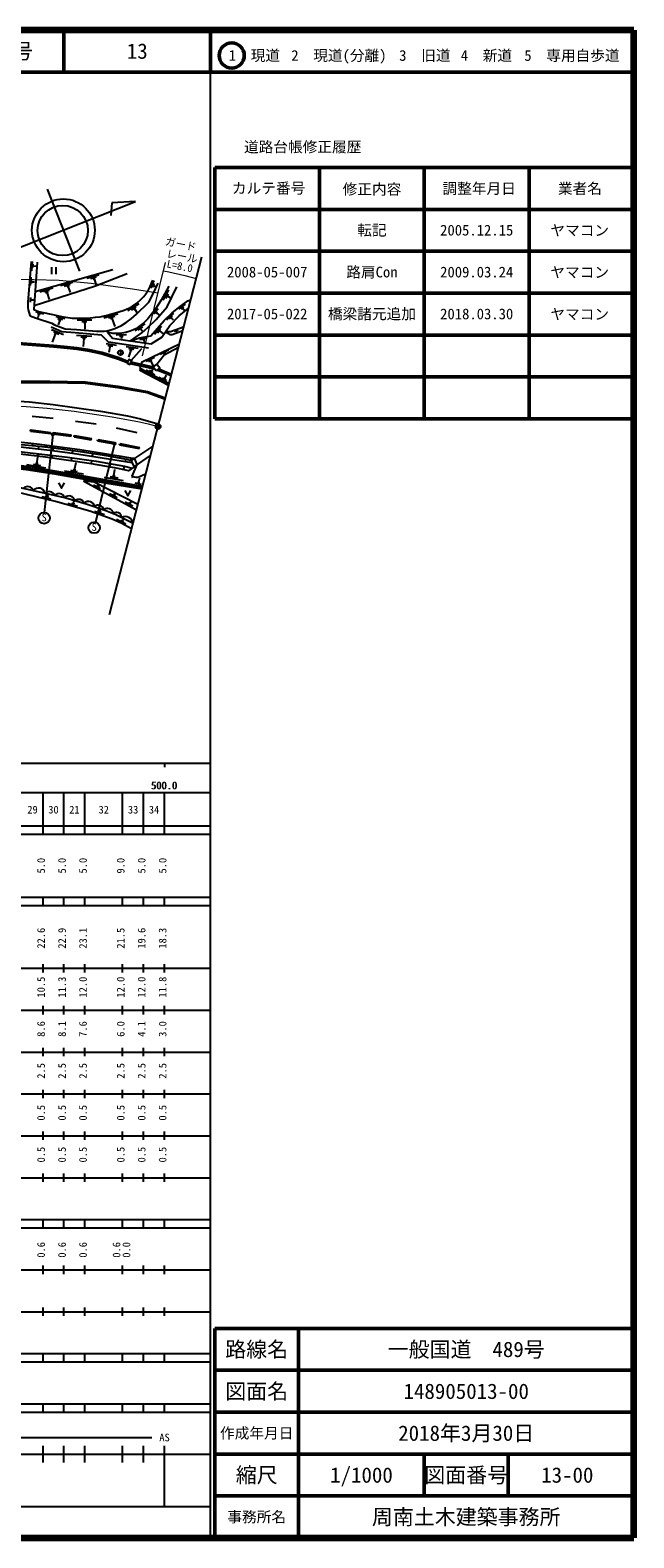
# Model space of a CAD drawing. Units: millimetres at full size, sheet at 1:1000; details may follow other scales. Extents: x 40000 to 680000, y 20000 to 380000.
# Drawn here: x 535936 to 680000, y 20000 to 380000 of the extents above; entities that cross this region are included whole.
import ezdxf
from ezdxf.enums import TextEntityAlignment as Align

# ---------------------------------------------------------------- set-up
doc = ezdxf.new("R2010")
doc.units = ezdxf.units.MM
doc.header["$LTSCALE"] = 1000
doc.header["$PDMODE"] = 32
doc.header["$PDSIZE"] = 500
doc.linetypes.add('CHAIN', pattern=[18.5, 12, -1.5, 3.5, -1.5])
for name, color, linetype, lineweight in [('M-BGD', 7, 'Continuous', 25), ('M-BGD-EXST', 7, 'Continuous', 25), ('M-BMK', 2, 'CHAIN', 13), ('M-BMK-OTRS', 5, 'Continuous', 25), ('M-BMK-SRVR', 3, 'Continuous', 25), ('M-STR-HTXT', 7, 'Continuous', 13), ('M-STR-STRC', 7, 'Continuous', 25), ('M-TTL', 2, 'Continuous', 140), ('M-TTL-BAND', 7, 'Continuous', 25), ('M-TTL-FRAM', 2, 'Continuous', 50), ('M-TTL-LINE', 7, 'Continuous', 50)]:
    doc.layers.add(name, color=color, linetype=linetype, lineweight=lineweight)
doc.layers.add('M-OTRS', color=6, linetype='Continuous')
doc.layers.add('M-TTL-TXT', color=7, linetype='Continuous')
doc.styles.add('ＭＳ ゴシック', font='')
doc.styles.get('ＭＳ ゴシック').set_extended_font_data('MS Gothic')

msp = doc.modelspace()

# ---------------------------------------------------------------- hatches: boundary and pattern name
at = {"layer": 'M-BGD-EXST'}
for points in [[(541589, 283490, 1), (541089, 283490, 1)], [(556315, 281239, 1), (555815, 281239, 1)]]:
    msp.add_hatch(color=256, dxfattribs=at).paths.add_polyline_path(points)

# ---------------------------------------------------------------- linework, layer by layer
at = {"layer": 'M-BGD'}
for p, q in [((536339, 322552), (536460, 324795)), ((536592, 323334), (536643, 324085)), ((535995, 318998), (536174, 320980)), ((536618, 323709), (537395, 323669)), ((537110, 317563), (555677, 322877)), ((541045, 323379), (541045, 321702)), ((542045, 323379), (542045, 321702)), ((549422, 320786), (552352, 321603)), ((550316, 320680), (551711, 321131)), ((550901, 320539), (551465, 320737)), ((551183, 320638), (551718, 319138)), ((536228, 319529), (536287, 320287)), ((536258, 319908), (536986, 319887)), ((538212, 317557), (541345, 318479)), ((539220, 317565), (540555, 317920)), ((539620, 317315), (540235, 317515)), ((539927, 317415), (540481, 315661)), ((543180, 319014), (546111, 319831)), ((544075, 318909), (545470, 319360)), ((544659, 318768), (545223, 318965)), ((544941, 318867), (545477, 317367)), ((564705, 318370), (565507, 320196)), ((565156, 318564), (565593, 319523)), ((565375, 319044), (565964, 318777)), ((567674, 315556), (569013, 317956)), ((568335, 316007), (568929, 317070)), ((536038, 315067), (536101, 316128)), ((536069, 315597), (536742, 315603)), ((559268, 313047), (561918, 314701)), ((560109, 313248), (561234, 313958)), ((560642, 313215), (561188, 313570)), ((560915, 313393), (561480, 312539)), ((565373, 312230), (566462, 313575)), ((568632, 316538), (569398, 316083)), ((571448, 313358), (573021, 314574)), ((572031, 313352), (572633, 313896)), ((572332, 313624), (572762, 313095)), ((537300, 312807), (539233, 312289)), ((537648, 312399), (538428, 312179)), ((538038, 312289), (537727, 311326)), ((542038, 311610), (544245, 311128)), ((542481, 311167), (543686, 310926)), ((542982, 310767), (542635, 309664)), ((542713, 310820), (543252, 310714)), ((547180, 310814), (550634, 310814)), ((548255, 310404), (549486, 310404)), ((548706, 310089), (549212, 310089)), ((548959, 310089), (548959, 308641)), ((553533, 311334), (556892, 312253)), ((554596, 311278), (556117, 311723)), ((555105, 311120), (555751, 311335)), ((555428, 311228), (556114, 309219)), ((560964, 308205), (563390, 309896)), ((565814, 312354), (566254, 312861)), ((566034, 312607), (566636, 311997)), ((568551, 310871), (570206, 312422)), ((569168, 311037), (569881, 311694)), ((569525, 311366), (570087, 310847)), ((541039, 308516), (543901, 307344)), ((541920, 307406), (541162, 305466)), ((541550, 307953), (542788, 307429)), ((541681, 307514), (542159, 307298)), ((546966, 307199), (550653, 306945)), ((547991, 306761), (549466, 306680)), ((548417, 306415), (549109, 306381)), ((548763, 306398), (548567, 304446)), ((556434, 307241), (558898, 307292)), ((557260, 306926), (558167, 306941)), ((557714, 306934), (557714, 306335)), ((561748, 308370), (562804, 309154)), ((562133, 306165), (563600, 306461)), ((562276, 308762), (562713, 308131)), ((562791, 306020), (563293, 306098)), ((563042, 306059), (563165, 305457)), ((565586, 307377), (567269, 309319)), ((566326, 307723), (567073, 308588)), ((566761, 308227), (567639, 307495)), ((570265, 308118), (571226, 308469)), ((570592, 308060), (571012, 308211)), ((570802, 308135), (570909, 307798)), ((554051, 305183), (556521, 304749)), ((554482, 304742), (555674, 304540)), ((554966, 304317), (554684, 303020)), ((554801, 304338), (555131, 304296)), ((557488, 303591), (557488, 302391)), ((558836, 304455), (561675, 304030)), ((559399, 304030), (560676, 303849)), ((559931, 303604), (559431, 301903)), ((559602, 303657), (560261, 303551)), ((560007, 301105), (562552, 303958)), ((566994, 302672), (568927, 303630)), ((567676, 302829), (568310, 303165)), ((567993, 302997), (568136, 302737)), ((565637, 299090), (559819, 300327)), ((565356, 299558), (560017, 300694)), ((563646, 300951), (565613, 301913)), ((564210, 300892), (564968, 301219)), ((564624, 300827), (564828, 300929)), ((564726, 300878), (565296, 299822)), ((564844, 298459), (565194, 299025)), ((569564, 297422), (566154, 298810)), ((569664, 297813), (566512, 299096)), ((568972, 295129), (562228, 298663)), ((565667, 297599), (563595, 298778)), ((565307, 298186), (564381, 298732)), ((568588, 296046), (566669, 297045)), ((568428, 296452), (567555, 296932)), ((568188, 296805), (567968, 296932)), ((568078, 296868), (568488, 297624)), ((536470, 281313), (536422, 280752)), ((539625, 280931), (539560, 280401)), ((537550, 276483), (537776, 278046)), ((537748, 278895), (537677, 278257)), ((537937, 280598), (537875, 280045)), ((541181, 278489), (541091, 277837)), ((541414, 280177), (541340, 279644)), ((543837, 280394), (543765, 279861)), ((545801, 277916), (545694, 277191)), ((546043, 279552), (545963, 279013)), ((548628, 279751), (548542, 279198)), ((550587, 277212), (550480, 276484)), ((550828, 278839), (550741, 278255)), ((553251, 278985), (553170, 278471)), ((555288, 278111), (555187, 277549)), ((557325, 278308), (557227, 277762)), ((558703, 277497), (558599, 277007)), ((560061, 277171), (565250, 280700)), ((560723, 275769), (564661, 278415)), ((539669, 275441), (535101, 276209)), ((538517, 275990), (536720, 276291)), ((537872, 276428), (537227, 276538)), ((548632, 273948), (544149, 274706)), ((547234, 274536), (545603, 274846)), ((546844, 274926), (546224, 275041)), ((546534, 274983), (546942, 276795)), ((554995, 276487), (554853, 275699)), ((555916, 273549), (556144, 275096)), ((558365, 275913), (558183, 275059)), ((560188, 276755), (560723, 275769)), ((561383, 276259), (560193, 273486)), ((552723, 270461), (551046, 271393)), ((552453, 270905), (551873, 271243)), ((552163, 271074), (552385, 271371)), ((558189, 272370), (553644, 273156)), ((556930, 272999), (555007, 273331)), ((556249, 273505), (555584, 273593)), ((562467, 271534), (561012, 271803)), ((562090, 271794), (561533, 271920)), ((561811, 271857), (562090, 273114)), ((540902, 267975), (538725, 268553)), ((540425, 268374), (539655, 268589)), ((540040, 268482), (540192, 269108)), ((547253, 266281), (544897, 266988)), ((546569, 266780), (545872, 266977)), ((546220, 266878), (546418, 267510)), ((556673, 268302), (554906, 269287)), ((556320, 268791), (555688, 269159)), ((556004, 268975), (556237, 269362)), ((560450, 266342), (558637, 267281)), ((559947, 266791), (559418, 267084)), ((559877, 267015), (559717, 267095)), ((559797, 267055), (560037, 267452)), ((553646, 264270), (551252, 265094)), ((552887, 264827), (552153, 265046)), ((552520, 264937), (552757, 265561)), ((558743, 262069), (556525, 263168)), ((558319, 262557), (557578, 262974)), ((557949, 262765), (558178, 263245))]:
    msp.add_line(p, q, dxfattribs=at)
for points in [[(536160, 324782), (535408, 315024), (535350, 313759), (535466, 313221), (535859, 311883), (536324, 311592), (537430, 311214), (541113, 310000), (541759, 309613), (544269, 308674), (546968, 308510), (551739, 308157), (552748, 308098), (553628, 308133), (554262, 308239), (555177, 308426), (556104, 308743), (557729, 309495), (558844, 310211), (560040, 311055), (561343, 312157), (564267, 315048), (565230, 316870), (566462, 319579)], [(537632, 324613), (536792, 313261), (537898, 312847), (542045, 311927), (543404, 311588), (545923, 311220), (549014, 311192), (550358, 311277), (551561, 311433), (552651, 311574), (553302, 311730), (554081, 311886), (557116, 312720), (558362, 313145), (559112, 313456), (559845, 313765), (560376, 314092), (560907, 314485), (561380, 314826), (562365, 315687), (563027, 316378), (563565, 317069), (564076, 317858), (564607, 318796), (565218, 320316)], [(536867, 314273), (551553, 318919), (559122, 321933)], [(569001, 318896), (567214, 315545), (565798, 313332), (563993, 311109), (563038, 310129), (561779, 309145), (561124, 308720), (560630, 308481), (559815, 308119), (558770, 307829), (557844, 307658), (556811, 307541), (555636, 307588), (554389, 307866), (555609, 306441), (556658, 306281), (559753, 305850), (559899, 305825), (560678, 306356), (562609, 307714), (563983, 308965), (566014, 310890), (568643, 313925), (570903, 318747)], [(559899, 305825), (562062, 306524), (564723, 306992), (567934, 310672), (569840, 312538), (571722, 314040), (573554, 315352), (574261, 315632)], [(559899, 305825), (564799, 305092), (567320, 306674), (569250, 309499), (571482, 311781), (573737, 313599)], [(559274, 300906), (557188, 301758), (553155, 303014), (550185, 303646), (547123, 304167), (544026, 304476), (541529, 304735), (516164, 306646), (512994, 310038), (491514, 310278), (489354, 307763), (464359, 304550)], [(559083, 300552), (557053, 301382), (553054, 302626), (550110, 303253), (547070, 303770), (543986, 304078), (541493, 304336), (515978, 306259), (512818, 309640), (491696, 309876), (489558, 307386), (464359, 304146)], [(564184, 304034), (554618, 305530), (552979, 307192), (546661, 307696), (543490, 307995), (540973, 309042)], [(572565, 309059), (569460, 307954), (568198, 307959), (569325, 307368), (569834, 307348), (572355, 308245)], [(569078, 295539), (562198, 299199), (562690, 300778), (571536, 305069)], [(566169, 300208), (567941, 302494), (571341, 304313)], [(476559, 284674), (500199, 283544), (516977, 282951), (523757, 282503), (530287, 281981), (537554, 281195), (547773, 279892), (557121, 278344), (559851, 277858), (560188, 276755)], [(474454, 282108), (476428, 282131), (487274, 281687), (499856, 281175), (515306, 280709), (525174, 280154), (531910, 279584), (544869, 278053), (551703, 277048), (558477, 275894), (560267, 275428)], [(560723, 275769), (559421, 274795), (556975, 275316), (550571, 276471), (544565, 277358), (539604, 278042), (534209, 278642), (526621, 279346), (522954, 279654), (516910, 280039), (507650, 280358), (501415, 280611), (490790, 281017), (480121, 281393), (476404, 281662)], [(476489, 283127), (479679, 283038), (491195, 282569), (500650, 282258), (507292, 282053), (517634, 281573), (527289, 280999), (532895, 280593), (540606, 279745), (546012, 279006), (560188, 276755)], [(560061, 277171), (558967, 277449), (554132, 278319), (547896, 279300), (541621, 280152), (537286, 280677), (525886, 281663), (513746, 282320), (499047, 282923), (482705, 283708), (476526, 284026)], [(476345, 280518), (489868, 279945), (503617, 279198), (511867, 278501), (517399, 277832), (530715, 276409), (536354, 275696), (548644, 273592), (562773, 271099)], [(513341, 277497), (525431, 276146), (534969, 275090), (541767, 274052), (553791, 271935), (562605, 270448)], [(513388, 277895), (525476, 276544), (535021, 275487), (541832, 274447), (553859, 272329), (562705, 270836)], [(559851, 277858), (560730, 277777), (561383, 276259)], [(560146, 260916), (557805, 262208), (555534, 263233), (550186, 265120), (542014, 267461), (525421, 271434), (513766, 274291), (512272, 274512), (508628, 274774), (508765, 274990), (512329, 275848), (518659, 274162), (533837, 270755), (544435, 268341), (549270, 266904), (554013, 265291), (556390, 264351), (560497, 262274)], [(560085, 273283), (560496, 273394), (560716, 273373), (561159, 273282), (561421, 273253), (561582, 273270), (561875, 273369), (562455, 273603), (562890, 273852), (563176, 273923), (563500, 273918)], [(542736, 271910), (543452, 270615), (544167, 271910)], [(561642, 266713), (551225, 272098), (548777, 272290), (561319, 265462)], [(558498, 270067), (559214, 268772), (559930, 270067)]]:
    msp.add_lwpolyline(points, dxfattribs=at)
for points in [[(559053, 300495), (559718, 300138), (560186, 301009), (559521, 301366)], [(565974, 298667), (565299, 299513), (566169, 300208), (566845, 299362)]]:
    msp.add_lwpolyline(points, close=True, dxfattribs=at)
for centre, radius in [((557488, 302991), 600), ((562276, 298805), 150), ((565851, 296926), 150), ((568609, 295481), 150)]:
    msp.add_circle(centre, radius, dxfattribs=at)
for centre, radius, start, end in [((535353, 269497), 1514, 23.16044, 131.17492), ((537940, 269096), 1556, 14.1832, 140.15216), ((540437, 268204), 1611, 26.49657, 127.83879), ((542856, 267944), 1384, 19.41885, 134.91651), ((545175, 267315), 1488, 14.73901, 132.97162), ((547476, 266494), 1477, 21.17668, 125.71201), ((549871, 266037), 1421, 7.43594, 135.76731), ((552180, 265300), 1288, 8.09481, 134.35333), ((554332, 264356), 1427, 10.25073, 127.94215), ((556497, 263609), 1256, 2.40855, 127.23731), ((558620, 261971), 1901, 9.17861, 117.15675)]:
    msp.add_arc(centre, radius, start, end, dxfattribs=at)
at = {"layer": 'M-BGD-EXST'}
for p, q in [((541339, 283490), (539299, 264836)), ((556065, 281239), (551539, 262516))]:
    msp.add_line(p, q, dxfattribs=at)
for centre, radius in [((541339, 283490), 250), ((556065, 281239), 250), ((539267, 263486), 1350), ((551215, 261205), 1350)]:
    msp.add_circle(centre, radius, dxfattribs=at)
at = {"layer": 'M-BMK'}
msp.add_lwpolyline([(278073, 298180), (305127, 297464), (321752, 296989), (358431, 295981), (384412, 294983), (406102, 294479), (433013, 293649), (463613, 292630), (487829, 291676), (503050, 291202), (522076, 290596), (531353, 290265), (535013, 290138), (539969, 289757), (546446, 288997), (555484, 287649), (562013, 286476), (564108, 286031), (566453, 285365)], dxfattribs=at)
at = {"layer": 'M-BMK-OTRS'}
msp.add_line((554871, 240466), (576911, 325904), dxfattribs=at)
at = {"layer": 'M-BMK-SRVR'}
for p, q in [((539981, 342007), (547718, 322484)), ((530370, 326903), (561076, 339072)), ((555417, 338772), (555153, 335783)), ((561076, 339072), (555417, 338772))]:
    msp.add_line(p, q, dxfattribs=at)
for centre, radius in [((543865, 332206), 7500), ((543715, 332156), 6000), ((566453, 285365), 600)]:
    msp.add_circle(centre, radius, dxfattribs=at)
at = {"layer": 'M-OTRS'}
msp.add_point((566514, 285474), dxfattribs=at)
at = {"layer": 'M-STR-HTXT'}
msp.add_line((562720, 302231), (568239, 324559), dxfattribs=at)
for points in [[(255647, 326633), (260562, 326610), (271106, 326400), (278863, 326169), (306243, 325443), (322854, 325236), (359423, 324568), (385416, 324151), (406896, 323726), (433995, 322963), (464631, 322312), (488886, 321657), (503993, 321187), (523089, 320579), (530711, 320570), (536731, 320465), (542862, 320269), (550500, 319570), (560386, 318197), (566431, 317243)], [(567729, 322496), (569048, 322259), (572882, 321445), (575559, 320664)]]:
    msp.add_lwpolyline(points, dxfattribs=at)
at = {"layer": 'M-STR-STRC'}
for p, q in [((535977, 284268), (536004, 284567)), ((536450, 287835), (541428, 287357)), ((546738, 286659), (551691, 285978)), ((556490, 285040), (561366, 283935)), ((540785, 283665), (540823, 283963)), ((541352, 283593), (541390, 283891)), ((541352, 283593), (545701, 283043)), ((541390, 283891), (545739, 283340)), ((545701, 283043), (545739, 283340)), ((546408, 282920), (546460, 283215)), ((546408, 282920), (550519, 282204)), ((546460, 283215), (550571, 282500)), ((550519, 282204), (550571, 282500)), ((552031, 281941), (552082, 282237)), ((556310, 281191), (556368, 281485)), ((557259, 281004), (557317, 281298)), ((557259, 281004), (561939, 280079)), ((557317, 281298), (561997, 280374)), ((561939, 280079), (561997, 280374))]:
    msp.add_line(p, q, dxfattribs=at)
for points in [[(269030, 298797), (296551, 298653), (335203, 297973), (376889, 296837), (412604, 295955), (456729, 294849), (472581, 294462), (493965, 293422), (518622, 292183), (533250, 291442), (535769, 291231), (541394, 290593), (552750, 289005), (559136, 287890), (562279, 287172), (565859, 286196), (566617, 286001)], [(528077, 295991), (532042, 296154), (540665, 296194), (549120, 296036), (556876, 294955), (563948, 293739), (568213, 292188)], [(528089, 295691), (532049, 295854), (540663, 295894), (549097, 295737), (556830, 294658), (563871, 293447), (568138, 291897)], [(536004, 284567), (536158, 284553), (540823, 283963)], [(535977, 284268), (536126, 284255), (540785, 283665)], [(552031, 281941), (556065, 281239), (556310, 281191)], [(552082, 282237), (556120, 281534), (556368, 281485)]]:
    msp.add_lwpolyline(points, dxfattribs=at)
at = {"layer": 'M-TTL'}
for p, q in [((680000, 380000), (40000, 380000)), ((680000, 20000), (680000, 380000)), ((40000, 20000), (680000, 20000))]:
    msp.add_line(p, q, dxfattribs=at)
at = {"layer": 'M-TTL-BAND'}
for p, q in [((579000, 20000), (579000, 370000)), ((40000, 205000), (579000, 205000)), ((568000, 205000), (568000, 204000)), ((68000, 198000), (579000, 198000)), ((539000, 188000), (539000, 198000)), ((544000, 188000), (544000, 198000)), ((549000, 188000), (549000, 198000)), ((558000, 188000), (558000, 198000)), ((563000, 188000), (563000, 198000)), ((568000, 188000), (568000, 198000)), ((40000, 190000), (579000, 190000)), ((40000, 188000), (579000, 188000)), ((40000, 173000), (579000, 173000)), ((539000, 171000), (539000, 173000)), ((544000, 171000), (544000, 173000)), ((549000, 171000), (549000, 173000)), ((558000, 171000), (558000, 173000)), ((563000, 171000), (563000, 173000)), ((568000, 171000), (568000, 173000)), ((40000, 171000), (579000, 171000)), ((40000, 156000), (579000, 156000)), ((539000, 155000), (539000, 157000)), ((544000, 155000), (544000, 157000)), ((549000, 155000), (549000, 157000)), ((558000, 155000), (558000, 157000)), ((563000, 155000), (563000, 157000)), ((568000, 155000), (568000, 157000)), ((46000, 146000), (579000, 146000)), ((539000, 145000), (539000, 147000)), ((544000, 145000), (544000, 147000)), ((549000, 145000), (549000, 147000)), ((558000, 145000), (558000, 147000)), ((563000, 145000), (563000, 147000)), ((568000, 145000), (568000, 147000)), ((539000, 135000), (539000, 137000)), ((544000, 135000), (544000, 137000)), ((549000, 135000), (549000, 137000)), ((558000, 135000), (558000, 137000)), ((563000, 135000), (563000, 137000)), ((568000, 135000), (568000, 137000)), ((52000, 136000), (579000, 136000)), ((46000, 126000), (579000, 126000)), ((539000, 125000), (539000, 127000)), ((544000, 125000), (544000, 127000)), ((549000, 125000), (549000, 127000)), ((558000, 125000), (558000, 127000)), ((563000, 125000), (563000, 127000)), ((568000, 125000), (568000, 127000)), ((52000, 116000), (579000, 116000)), ((539000, 115000), (539000, 117000)), ((544000, 115000), (544000, 117000)), ((549000, 115000), (549000, 117000)), ((558000, 115000), (558000, 117000)), ((563000, 115000), (563000, 117000)), ((568000, 115000), (568000, 117000)), ((46000, 106000), (579000, 106000)), ((539000, 105000), (539000, 107000)), ((544000, 105000), (544000, 107000)), ((549000, 105000), (549000, 107000)), ((558000, 105000), (558000, 107000)), ((563000, 105000), (563000, 107000)), ((568000, 105000), (568000, 107000)), ((40000, 96000), (579000, 96000)), ((40000, 94000), (579000, 94000)), ((539000, 94000), (539000, 96000)), ((544000, 94000), (544000, 96000)), ((549000, 94000), (549000, 96000)), ((558000, 94000), (558000, 96000)), ((563000, 94000), (563000, 96000)), ((568000, 94000), (568000, 96000)), ((49000, 84000), (579000, 84000)), ((539000, 83000), (539000, 85000)), ((544000, 83000), (544000, 85000)), ((549000, 83000), (549000, 85000)), ((558000, 83000), (558000, 85000)), ((563000, 83000), (563000, 85000)), ((568000, 83000), (568000, 85000)), ((40000, 74000), (579000, 74000)), ((539000, 73000), (539000, 75000)), ((544000, 73000), (544000, 75000)), ((549000, 73000), (549000, 75000)), ((558000, 73000), (558000, 75000)), ((563000, 73000), (563000, 75000)), ((568000, 73000), (568000, 75000)), ((40000, 64000), (579000, 64000)), ((40000, 62000), (579000, 62000)), ((539000, 62000), (539000, 64000)), ((544000, 62000), (544000, 64000)), ((549000, 62000), (549000, 64000)), ((558000, 62000), (558000, 64000)), ((563000, 62000), (563000, 64000)), ((568000, 62000), (568000, 64000)), ((40000, 52000), (579000, 52000)), ((539000, 50000), (539000, 52000)), ((544000, 50000), (544000, 52000)), ((549000, 50000), (549000, 52000)), ((558000, 50000), (558000, 52000)), ((563000, 50000), (563000, 52000)), ((568000, 50000), (568000, 52000)), ((40000, 50000), (579000, 50000)), ((71000, 44000), (565000, 44000)), ((40000, 40000), (579000, 40000)), ((539000, 38000), (539000, 42000)), ((544000, 38000), (544000, 42000)), ((549000, 38000), (549000, 42000)), ((558000, 38000), (558000, 42000)), ((563000, 38000), (563000, 42000)), ((568000, 27500), (568000, 42000)), ((68000, 27500), (579000, 27500))]:
    msp.add_line(p, q, dxfattribs=at)
at = {"layer": 'M-TTL-FRAM'}
for p, q in [((580000, 347197), (580000, 287197)), ((580000, 347197), (680000, 347197)), ((580000, 287197), (680000, 287197)), ((680000, 70000), (580000, 70000)), ((580000, 70000), (580000, 20000))]:
    msp.add_line(p, q, dxfattribs=at)
at = {"layer": 'M-TTL-LINE'}
for p, q in [((543997, 380000), (543997, 370000)), ((579000, 380000), (579000, 370000)), ((40000, 370000), (680000, 370000)), ((605000, 347197), (605000, 287197)), ((630000, 347197), (630000, 287197)), ((655000, 347197), (655000, 287197)), ((580000, 337197), (680000, 337197)), ((580000, 327197), (680000, 327197)), ((580000, 317197), (680000, 317197)), ((580000, 307197), (680000, 307197)), ((580000, 297197), (680000, 297197)), ((600000, 70000), (600000, 20000)), ((680000, 60000), (580000, 60000)), ((680000, 50000), (580000, 50000)), ((680000, 40000), (580000, 40000)), ((630000, 40000), (630000, 30000)), ((650000, 40000), (650000, 30000)), ((680000, 30000), (580000, 30000))]:
    msp.add_line(p, q, dxfattribs=at)
msp.add_circle((584031, 373958), 3000, dxfattribs=at)

# ---------------------------------------------------------------- texts
at = {"layer": 'M-BGD-EXST', "style": 'ＭＳ ゴシック'}
for p in [(538612, 262194), (550560, 259913)]:
    msp.add_text('S', height=1833, rotation=358.508, dxfattribs=at).set_placement(p, align=Align.BOTTOM_LEFT)
at = {"layer": 'M-STR-HTXT', "style": 'ＭＳ ゴシック'}
for s, rotation, p in [('ガード', 348.644, (567926, 328189)), ('L=8.0', 348.92, (568312, 322834)), ('レール', 349.114, (568212, 325270))]:
    msp.add_text(s, height=1833, rotation=rotation, dxfattribs=at).set_placement(p, align=Align.BOTTOM_LEFT)
at = {"layer": 'M-TTL-BAND', "style": 'ＭＳ ゴシック'}
for s, p in [('500.0', (567844, 198195)), ('500.0', (568000, 198195)), ('29', (536500, 192405)), ('30', (541500, 192405)), ('21', (546500, 192405)), ('32', (553500, 192405)), ('33', (560500, 192405)), ('34', (565500, 192405)), ('AS', (568000, 42500))]:
    msp.add_text(s, height=1833, dxfattribs=at).set_placement(p, align=Align.BOTTOM_CENTER)
for s, p in [('5.0', (540000, 180500)), ('5.0', (545000, 180500)), ('5.0', (550000, 180500)), ('9.0', (559000, 180500)), ('5.0', (564000, 180500)), ('5.0', (569000, 180500)), ('22.6', (540000, 163174)), ('22.9', (545000, 163174)), ('23.1', (550000, 163174)), ('21.5', (559000, 163174)), ('19.6', (564000, 163174)), ('18.3', (569000, 163174)), ('10.5', (540000, 151500)), ('11.3', (545000, 151500)), ('12.0', (550000, 151500)), ('12.0', (559000, 151500)), ('12.0', (564000, 151500)), ('11.8', (569000, 151500)), ('8.6', (540000, 141500)), ('8.1', (545000, 141500)), ('7.6', (550000, 141500)), ('6.0', (559000, 141500)), ('4.1', (564000, 141500)), ('3.0', (569000, 141500)), ('2.5', (540000, 131500)), ('2.5', (545000, 131500)), ('2.5', (550000, 131500)), ('2.5', (559000, 131500)), ('2.5', (564000, 131500)), ('2.5', (569000, 131500)), ('0.5', (540000, 121500)), ('0.5', (545000, 121500)), ('0.5', (550000, 121500)), ('0.5', (559000, 121500)), ('0.5', (564000, 121500)), ('0.5', (569000, 121500)), ('0.5', (540000, 111500)), ('0.5', (545000, 111500)), ('0.5', (550000, 111500)), ('0.5', (559000, 111500)), ('0.5', (564000, 111500)), ('0.5', (569000, 111500)), ('0.6', (540000, 88764)), ('0.6', (545000, 88764)), ('0.6', (550000, 88764)), ('0.6', (558000, 88764)), ('0.0', (560370, 88764))]:
    msp.add_text(s, height=1833, rotation=90, dxfattribs=at).set_placement(p, align=Align.BOTTOM_CENTER)
at = {"layer": 'M-TTL-TXT', "style": 'ＭＳ ゴシック'}
for s, height, p in [('図面番号', 3666, (526622, 375000)), ('13', 3666, (561497, 375000)), ('1\u3000現道', 2566, (589448, 373958)), ('2\u3000現道(分離)', 2566, (609619, 373958)), ('3\u3000旧道', 2566, (630121, 373958)), ('4\u3000新道', 2566, (644824, 373958)), ('5\u3000専用自歩道', 2566, (665228, 373958)), ('道路台帳修正履歴', 2566, (600968, 352113)), ('カルテ番号', 2566, (592839, 342277)), ('修正内容', 2566, (617509, 342023)), ('調整年月日', 2566, (643089, 342197)), ('業者名', 2566, (667134, 342197)), ('転記', 2566, (617500, 332245)), ('2005.12.15', 2566, (642500, 332245)), ('ヤマコン', 2566, (667077, 332189)), ('2008-05-007', 2566, (592500, 322245)), ('路肩Con', 2566, (617500, 322245)), ('2009.03.24', 2566, (642500, 322245)), ('ヤマコン', 2566, (667077, 322189)), ('2017-05-022', 2566, (592500, 312245)), ('橋梁諸元追加', 2566, (617500, 312245)), ('2018.03.30', 2566, (642500, 312245)), ('ヤマコン', 2566, (667077, 312189)), ('路線名', 3666, (590000, 65000)), ('路線名', 3666, (590000, 65000)), ('一般国道\u3000489号', 3666, (640000, 65000)), ('図面名', 3666, (590000, 55000)), ('図面名', 3666, (590000, 55000)), ('148905013-00', 3666, (640000, 55000)), ('2018年3月30日', 3666, (640000, 45000)), ('作成年月日', 2566, (590000, 45000)), ('作成年月日', 2566, (590000, 45000)), ('縮尺', 3666, (590000, 35000)), ('縮尺', 3666, (590000, 35000)), ('1/1000', 3666, (615000, 35000)), ('図面番号', 3666, (640000, 35000)), ('図面番号', 3666, (640000, 35000)), ('13-00', 3666, (664125, 35000)), ('事務所名', 2566, (590000, 25000)), ('事務所名', 2566, (590000, 25000)), ('周南土木建築事務所', 3666, (640000, 25000))]:
    msp.add_text(s, height=height, dxfattribs=at).set_placement(p, align=Align.MIDDLE_CENTER)

doc.saveas('drawing.dxf')
